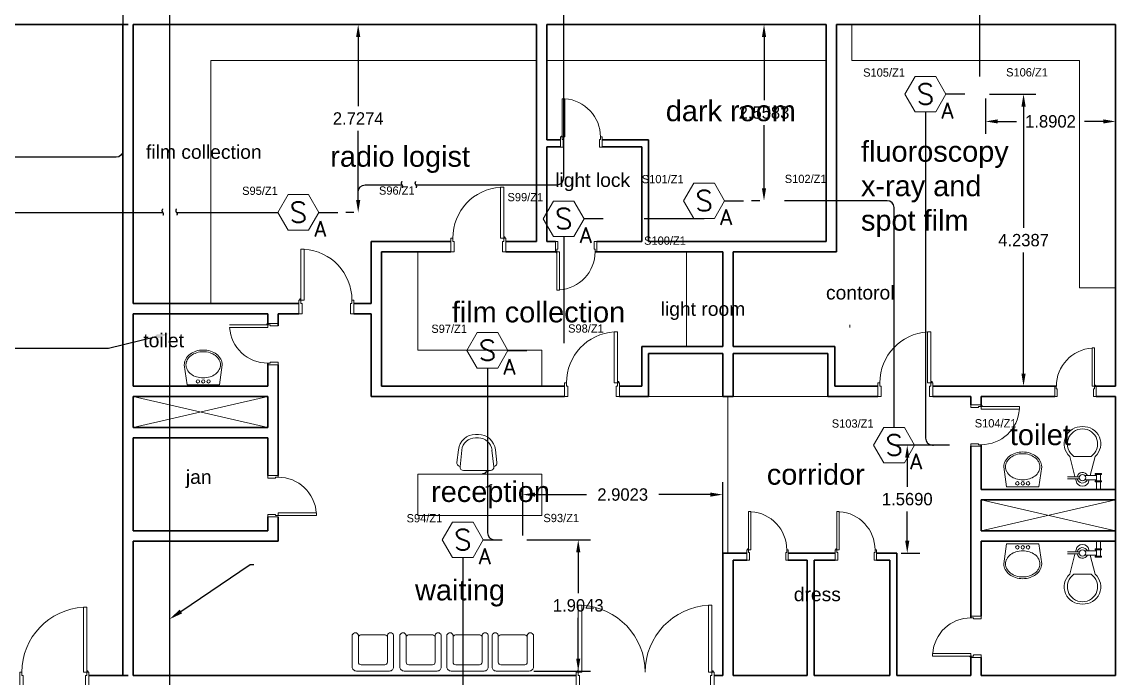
# Model space of a CAD drawing. Extents: x -3404 to 3497, y 0 to 399.
# Drawn here: x 63.86 to 79.76, y 358.24 to 367.76 of the extents above; entities that cross this region are included whole.
import ezdxf
from ezdxf import colors
from ezdxf.entities.mleader import LeaderData, LeaderLine
from ezdxf.enums import TextEntityAlignment as Align
from ezdxf.math import Vec2, Vec3

# ---------------------------------------------------------------- set-up
doc = ezdxf.new("R2010")
doc.units = 0
doc.header["$LTSCALE"] = 0.15
doc.linetypes.add('HIDDEN', pattern=[0.375, 0.25, -0.125])
doc.layers.get('0').update_dxf_attribs({"color": 252})
doc.layers.get('Defpoints').update_dxf_attribs({"color": 252})
for name, color, linetype in [('0 ARCH', 252, 'Continuous'), ('0 DD', 252, 'Continuous'), ('0 fire alarm', 252, 'Continuous'), ('0 sockets', 252, 'Continuous'), ('00-BT-FAS-TEXT', 2, 'Continuous'), ('AUTOINCR', 7, 'Continuous'), ('d1', 252, 'Continuous'), ('FIRE_LOOP', 7, 'Continuous'), ('WIRING', 4, 'Continuous')]:
    doc.layers.add(name, color=color, linetype=linetype)
for name, color, linetype, lineweight in [('anal', 252, 'Continuous', 20), ('DOOR', 252, 'Continuous', 20), ('FIXT', 252, 'Continuous', 9), ('FUR', 252, 'Continuous', 9), ('T-FIRE-B', 4, 'Continuous', 0), ('T-TEXT', 2, 'Continuous', 0), ('wall', 252, 'Continuous', 30), ('WC', 252, 'Continuous', 9)]:
    doc.layers.add(name, color=color, linetype=linetype, lineweight=lineweight)
doc.styles.add('ROMANS', font='ROMANS.shx', dxfattribs={"width": 0.8})
doc.dimstyles.get("Standard").update_dxf_attribs({"dimtxt": 0.18, "dimasz": 0.18, "dimexe": 0.18, "dimexo": 0.0625, "dimgap": 0.09, "dimtad": 0, "dimtih": 1, "dimtoh": 1, "dimdec": 4, "dimzin": 0, "dimdsep": 46, "dimtxsty": 'Standard', "dimcen": 0.09, "dimadec": 0, "dimazin": 0, "dimtfac": 1, "dimtdec": 4, "dimtofl": 0, "dimtmove": 0, "dimatfit": 3, "dimfxl": 1, "dimtolj": 1, "dimtzin": 0, "dimarcsym": 0})

# ---------------------------------------------------------------- blocks, each defined once
blk = doc.blocks.new('D100')
at = {"layer": 'DOOR'}
for points in [[(0.03, 0.2), (0.03, 1.14), (0.078, 1.14), (0.078, 0.2)], [(0.03, 0.2), (0, 0.2), (0, 0), (0.05, 0), (0.05, 0.15), (0.03, 0.15)], [(0.97, 0.2), (1, 0.2), (1, 0), (0.95, 0), (0.95, 0.15), (0.97, 0.15)]]:
    blk.add_lwpolyline(points, close=True, dxfattribs=at)
blk.add_circle((0.02, 0.21), 0.01, dxfattribs=at)
blk.add_arc((0.029, 0.2), 0.941, 0.0029, 86.9663, dxfattribs=at)
blk = doc.blocks.new('ARCH')
at = {"layer": 'anal'}
for p, q in [((75.9, 367.2), (75.9, 367.725)), ((66.6, 363.675), (66.6, 367.2)), ((66.6, 367.2), (71.325, 367.2)), ((71.475, 367.2), (75.525, 367.2)), ((75.9, 367.2), (79.2, 367.2)), ((79.2, 367.2), (79.2, 363.9)), ((73.5, 363.05), (73.5, 364.425)), ((79.2, 363.9), (79.725, 363.9)), ((65.475, 362.325), (67.425, 361.875)), ((67.425, 362.325), (65.475, 361.875)), ((74.1, 362.325), (74.1, 360.05)), ((69.6, 361.2), (71.4, 361.2)), ((69.6, 360.6), (69.6, 361.2)), ((71.4, 361.2), (71.4, 360.6)), ((77.775, 360.825), (79.725, 360.375)), ((79.725, 360.825), (77.775, 360.375)), ((71.4, 360.6), (69.6, 360.6))]:
    blk.add_line(p, q, dxfattribs=at)
at = {"layer": 'DOOR'}
for p, q in [((71.697, 366.648), (71.733, 366.648)), ((71.697, 366.093), (71.697, 366.648)), ((71.733, 366.648), (71.733, 366.093)), ((71.674, 366.093), (71.674, 365.943)), ((71.697, 366.093), (71.674, 366.093)), ((71.697, 366.056), (71.697, 366.093)), ((71.733, 366.093), (71.697, 366.093)), ((71.712, 366.056), (71.697, 366.056)), ((71.712, 365.943), (71.712, 366.056)), ((72.237, 366.056), (72.252, 366.056)), ((72.237, 365.943), (72.237, 366.056)), ((72.252, 366.056), (72.252, 366.093)), ((72.252, 366.093), (72.274, 366.093)), ((72.274, 366.093), (72.274, 365.943)), ((71.674, 365.943), (71.712, 365.943)), ((72.274, 365.943), (72.237, 365.943)), ((71.597, 364.575), (71.634, 364.575)), ((71.597, 364.425), (71.597, 364.575)), ((71.619, 364.463), (71.619, 364.425)), ((71.634, 364.463), (71.619, 364.463)), ((71.634, 364.575), (71.634, 364.463)), ((72.159, 364.575), (72.159, 364.463)), ((72.197, 364.575), (72.159, 364.575)), ((72.159, 364.463), (72.174, 364.463)), ((72.174, 364.463), (72.174, 364.425)), ((72.197, 364.425), (72.197, 364.575)), ((71.619, 364.425), (71.597, 364.425)), ((71.619, 364.425), (71.619, 363.87)), ((71.655, 364.425), (71.619, 364.425)), ((71.655, 363.87), (71.655, 364.425)), ((72.174, 364.425), (72.197, 364.425)), ((71.619, 363.87), (71.655, 363.87)), ((67.425, 363.364), (66.87, 363.364)), ((67.425, 363.364), (67.425, 363.386)), ((67.425, 363.386), (67.575, 363.386)), ((67.462, 363.364), (67.425, 363.364)), ((67.425, 363.328), (67.425, 363.364)), ((67.462, 363.349), (67.462, 363.364)), ((67.575, 363.349), (67.462, 363.349)), ((67.575, 363.386), (67.575, 363.349)), ((75.87, 363.364), (75.87, 363.328)), ((66.87, 363.328), (67.425, 363.328)), ((79.383, 363.03), (79.383, 362.475)), ((79.419, 363.03), (79.383, 363.03)), ((79.419, 362.475), (79.419, 363.03)), ((67.462, 362.809), (67.425, 362.809)), ((67.425, 362.809), (67.425, 362.786)), ((67.425, 362.786), (67.575, 362.786)), ((67.462, 362.824), (67.462, 362.809)), ((67.575, 362.824), (67.462, 362.824)), ((67.575, 362.786), (67.575, 362.824)), ((78.841, 362.475), (78.841, 362.325)), ((78.864, 362.475), (78.841, 362.475)), ((78.864, 362.437), (78.864, 362.475)), ((78.879, 362.437), (78.864, 362.437)), ((78.879, 362.325), (78.879, 362.437)), ((79.383, 362.475), (79.419, 362.475)), ((79.404, 362.437), (79.419, 362.437)), ((79.404, 362.325), (79.404, 362.437)), ((79.419, 362.437), (79.419, 362.475)), ((79.419, 362.475), (79.441, 362.475)), ((79.441, 362.475), (79.441, 362.325)), ((78.841, 362.325), (78.879, 362.325)), ((79.441, 362.325), (79.404, 362.325)), ((77.625, 362.202), (77.625, 362.165)), ((77.775, 362.202), (77.625, 362.202)), ((77.625, 362.165), (77.737, 362.165)), ((77.737, 362.18), (77.775, 362.18)), ((77.737, 362.165), (77.737, 362.18)), ((77.775, 362.18), (77.775, 362.202)), ((77.775, 362.143), (77.775, 362.18)), ((77.775, 362.18), (78.33, 362.18)), ((78.33, 362.143), (77.775, 362.143)), ((78.33, 362.18), (78.33, 362.143)), ((77.625, 361.64), (77.737, 361.64)), ((77.625, 361.602), (77.625, 361.64)), ((77.775, 361.602), (77.625, 361.602)), ((77.737, 361.64), (77.737, 361.625)), ((77.737, 361.625), (77.775, 361.625)), ((77.775, 361.625), (77.775, 361.602)), ((67.425, 361.176), (67.425, 361.139)), ((67.575, 361.176), (67.425, 361.176)), ((67.425, 361.139), (67.537, 361.139)), ((67.537, 361.154), (67.575, 361.154)), ((67.537, 361.139), (67.537, 361.154)), ((67.575, 361.154), (67.575, 361.176)), ((74.399, 360.655), (74.435, 360.655)), ((74.399, 360.1), (74.399, 360.655)), ((74.435, 360.655), (74.435, 360.1)), ((75.68, 360.655), (75.716, 360.655)), ((75.68, 360.1), (75.68, 360.655)), ((75.716, 360.655), (75.716, 360.1)), ((67.425, 360.576), (67.425, 360.614)), ((67.425, 360.614), (67.537, 360.614)), ((67.575, 360.576), (67.425, 360.576)), ((67.537, 360.614), (67.537, 360.599)), ((67.537, 360.599), (67.575, 360.599)), ((67.575, 360.635), (67.575, 360.599)), ((68.13, 360.635), (67.575, 360.635)), ((67.575, 360.599), (68.13, 360.599)), ((67.575, 360.599), (67.575, 360.591)), ((68.13, 360.599), (68.13, 360.635)), ((74.376, 360.1), (74.376, 359.95)), ((74.399, 360.1), (74.376, 360.1)), ((74.399, 360.062), (74.399, 360.1)), ((74.435, 360.1), (74.399, 360.1)), ((74.414, 360.062), (74.399, 360.062)), ((74.414, 359.95), (74.414, 360.062)), ((74.939, 360.062), (74.954, 360.062)), ((74.939, 359.95), (74.939, 360.062)), ((74.954, 360.062), (74.954, 360.1)), ((74.954, 360.1), (74.976, 360.1)), ((74.976, 360.1), (74.976, 359.95)), ((75.657, 360.1), (75.657, 359.95)), ((75.68, 360.1), (75.657, 360.1)), ((75.68, 360.062), (75.68, 360.1)), ((75.716, 360.1), (75.68, 360.1)), ((75.695, 360.062), (75.68, 360.062)), ((75.695, 359.95), (75.695, 360.062)), ((76.22, 360.062), (76.235, 360.062)), ((76.22, 359.95), (76.22, 360.062)), ((76.235, 360.062), (76.235, 360.1)), ((76.235, 360.1), (76.257, 360.1)), ((76.257, 360.1), (76.257, 359.95)), ((74.376, 359.95), (74.414, 359.95)), ((74.976, 359.95), (74.939, 359.95)), ((75.657, 359.95), (75.695, 359.95)), ((76.257, 359.95), (76.22, 359.95)), ((77.625, 359.135), (77.775, 359.135)), ((77.625, 359.113), (77.625, 359.135)), ((77.662, 359.113), (77.625, 359.113)), ((77.662, 359.098), (77.662, 359.113)), ((77.775, 359.098), (77.662, 359.098)), ((77.775, 359.135), (77.775, 359.098)), ((77.07, 358.594), (77.625, 358.594)), ((77.07, 358.558), (77.07, 358.594)), ((77.625, 358.594), (77.625, 358.558)), ((77.625, 358.558), (77.07, 358.558)), ((77.662, 358.558), (77.625, 358.558)), ((77.625, 358.558), (77.625, 358.535)), ((77.625, 358.535), (77.775, 358.535)), ((77.662, 358.573), (77.662, 358.558)), ((77.775, 358.573), (77.662, 358.573)), ((77.775, 358.535), (77.775, 358.573))]:
    blk.add_line(p, q, dxfattribs=at)
for points in [[(70.849, 364.625), (70.849, 365.365), (70.801, 365.365), (70.801, 364.625)], [(70.109, 364.625), (70.079, 364.625), (70.079, 364.425), (70.129, 364.425), (70.129, 364.575), (70.109, 364.575)], [(70.849, 364.625), (70.879, 364.625), (70.879, 364.425), (70.829, 364.425), (70.829, 364.575), (70.849, 364.575)], [(67.906, 363.725), (67.906, 364.465), (67.954, 364.465), (67.954, 363.725)], [(67.906, 363.725), (67.876, 363.725), (67.876, 363.525), (67.926, 363.525), (67.926, 363.675), (67.906, 363.675)], [(68.646, 363.725), (68.676, 363.725), (68.676, 363.525), (68.626, 363.525), (68.626, 363.675), (68.646, 363.675)], [(72.499, 362.525), (72.499, 363.265), (72.451, 363.265), (72.451, 362.525)], [(77.045, 362.525), (77.045, 363.265), (76.997, 363.265), (76.997, 362.525)], [(71.759, 362.525), (71.729, 362.525), (71.729, 362.325), (71.779, 362.325), (71.779, 362.475), (71.759, 362.475)], [(72.499, 362.525), (72.529, 362.525), (72.529, 362.325), (72.479, 362.325), (72.479, 362.475), (72.499, 362.475)], [(76.305, 362.525), (76.275, 362.525), (76.275, 362.325), (76.325, 362.325), (76.325, 362.475), (76.305, 362.475)], [(77.045, 362.525), (77.075, 362.525), (77.075, 362.325), (77.025, 362.325), (77.025, 362.475), (77.045, 362.475)], [(71.929, 358.325), (71.929, 359.295), (71.979, 359.295), (71.979, 358.325)], [(73.869, 358.325), (73.869, 359.295), (73.819, 359.295), (73.819, 358.325)], [(71.929, 358.325), (71.899, 358.325), (71.899, 358.125), (71.949, 358.125), (71.949, 358.275), (71.929, 358.275)], [(73.869, 358.325), (73.899, 358.325), (73.899, 358.125), (73.849, 358.125), (73.849, 358.275), (73.869, 358.275)]]:
    blk.add_lwpolyline(points, close=True, dxfattribs=at)
for centre in [(70.859, 364.635), (67.896, 363.735), (72.509, 362.535), (77.055, 362.535), (71.919, 358.335), (73.879, 358.335)]:
    blk.add_circle(centre, 0.01, dxfattribs=at)
for centre, radius, start, end in [((70.849, 364.625), 0.74, 93.7231, 180), ((67.906, 363.725), 0.74, 0, 86.2769), ((72.499, 362.525), 0.74, 93.7231, 180), ((77.045, 362.525), 0.74, 93.7231, 180), ((71.929, 358.325), 0.971, 0, 87.0492), ((73.871, 358.325), 0.971, 92.9508, 180)]:
    blk.add_arc(centre, radius, start, end, dxfattribs=at)
for centre, major_axis, start_param, end_param in [((71.697, 366.093), (0.392, 0.392), 5.497787, 7.003603), ((71.689, 366.101), (0.0053, 0.0053), 5.497787, 11.780972), ((77.782, 362.187), (0.0053, 0.0053), 3.926991, 10.210176), ((77.775, 362.18), (-0.392, 0.392), 2.356194, 3.86201), ((74.399, 360.1), (-0.392, 0.392), 3.926991, 5.432806), ((75.68, 360.1), (-0.392, 0.392), 3.926991, 5.432806), ((74.391, 360.107), (0.0053, 0.0053), 5.497787, 11.780972), ((75.672, 360.107), (0.0053, 0.0053), 5.497787, 11.780972), ((77.625, 358.558), (-0.392, 0.392), -0.785398, 0.720417), ((77.617, 358.55), (0.0053, 0.0053), 0.785398, 7.068583)]:
    blk.add_ellipse(centre, major_axis=major_axis, ratio=1, start_param=start_param, end_param=end_param, dxfattribs=at)
at = {"layer": 'DOOR', "extrusion": (0, 0, -1)}
for centre, major_axis, start_param, end_param in [((71.612, 364.418), (-0.0053, 0.0053), 2.356194490190417, 8.639379797370003), ((71.619, 364.425), (-0.392, 0.392), 2.356194, 3.86201), ((67.417, 363.371), (-0.0053, 0.0053), 3.926991, 10.210176), ((67.425, 363.364), (0.392, 0.392), 2.356194, 3.86201), ((79.419, 362.475), (-0.392, 0.392), 5.497787, 7.003603), ((79.426, 362.482), (-0.0053, 0.0053), 5.497787, 11.780972), ((67.575, 360.599), (0.392, 0.392), -0.785398, 0.720417), ((67.582, 360.591), (-0.0053, 0.0053), 5.497787, 7.068583)]:
    blk.add_ellipse(centre, major_axis=major_axis, ratio=1, start_param=start_param, end_param=end_param, dxfattribs=at)
at = {"layer": 'FIXT'}
for p, q in [((69.6, 363), (69.6, 364.425)), ((71.4, 363), (69.6, 363)), ((71.4, 362.475), (71.4, 363)), ((66.214, 362.785), (66.255, 362.494)), ((66.764, 362.785), (66.723, 362.494)), ((66.255, 362.494), (66.723, 362.494)), ((75.55, 362.325), (72.95, 362.325)), ((78.102, 361.305), (78.143, 361.014)), ((78.652, 361.305), (78.611, 361.014)), ((78.143, 361.014), (78.611, 361.014)), ((78.102, 359.895), (78.143, 360.186)), ((78.143, 360.186), (78.611, 360.186)), ((78.652, 359.895), (78.611, 360.186))]:
    blk.add_line(p, q, dxfattribs=at)
for centre in [(66.412, 362.544), (66.489, 362.544), (66.567, 362.544), (78.299, 361.064), (78.377, 361.064), (78.454, 361.064), (78.299, 360.136), (78.377, 360.136), (78.454, 360.136)]:
    blk.add_circle(centre, 0.025, dxfattribs=at)
for centre, radius, start, end in [((66.435, 362.758), 0.228, 127.2098, 151.387), ((66.435, 362.758), 0.203, 127.2098, 151.387), ((66.468, 362.714), 0.282, 107.4592, 127.2098), ((66.468, 362.714), 0.257, 107.4592, 127.2098), ((66.489, 362.647), 0.353, 90, 107.4592), ((66.489, 362.647), 0.328, 90, 107.4592), ((66.489, 362.647), 0.353, 72.5408, 90), ((66.489, 362.647), 0.328, 72.5408, 90), ((66.511, 362.714), 0.257, 52.7902, 72.5408), ((66.511, 362.714), 0.282, 52.7902, 72.5408), ((66.543, 362.758), 0.203, 28.613, 52.7902), ((66.543, 362.758), 0.228, 28.613, 52.7902), ((66.385, 362.785), 0.171, 151.387, 180), ((66.385, 362.785), 0.146, 151.387, 180), ((66.385, 362.785), 0.146, 180, 208.613), ((66.435, 362.812), 0.203, 208.613, 232.7902), ((66.543, 362.812), 0.203, 307.2098, 331.387), ((66.594, 362.785), 0.146, 0, 28.613), ((66.594, 362.785), 0.146, 331.387, 360), ((66.594, 362.785), 0.171, 0, 28.613), ((66.468, 362.855), 0.257, 232.7902, 252.5408), ((66.489, 362.923), 0.328, 252.5408, 270), ((66.489, 362.923), 0.328, 270, 287.4592), ((66.511, 362.855), 0.257, 287.4592, 307.2098), ((78.323, 361.278), 0.228, 127.2098, 151.387), ((78.323, 361.278), 0.203, 127.2098, 151.387), ((78.355, 361.234), 0.282, 107.4592, 127.2098), ((78.355, 361.234), 0.257, 107.4592, 127.2098), ((78.377, 361.167), 0.353, 90, 107.4592), ((78.377, 361.167), 0.328, 90, 107.4592), ((78.377, 361.167), 0.353, 72.5408, 90), ((78.377, 361.167), 0.328, 72.5408, 90), ((78.398, 361.234), 0.257, 52.7902, 72.5408), ((78.398, 361.234), 0.282, 52.7902, 72.5408), ((78.431, 361.278), 0.203, 28.613, 52.7902), ((78.431, 361.278), 0.228, 28.613, 52.7902), ((78.272, 361.305), 0.171, 151.387, 180), ((78.272, 361.305), 0.146, 151.387, 180), ((78.272, 361.305), 0.146, 180, 208.613), ((78.481, 361.305), 0.146, 0, 28.613), ((78.481, 361.305), 0.146, 331.387, 360), ((78.481, 361.305), 0.171, 0, 28.613), ((78.323, 361.332), 0.203, 208.613, 232.7902), ((78.355, 361.375), 0.257, 232.7902, 252.5408), ((78.377, 361.443), 0.328, 252.5408, 270), ((78.377, 361.443), 0.328, 270, 287.4592), ((78.398, 361.375), 0.257, 287.4592, 307.2098), ((78.431, 361.332), 0.203, 307.2098, 331.387), ((78.323, 359.868), 0.203, 127.2098, 151.387), ((78.355, 359.825), 0.257, 107.4592, 127.2098), ((78.377, 359.757), 0.328, 90, 107.4592), ((78.377, 359.757), 0.328, 72.5408, 90), ((78.398, 359.825), 0.257, 52.7902, 72.5408), ((78.431, 359.868), 0.203, 28.613, 52.7902), ((78.272, 359.895), 0.171, 180, 208.613), ((78.272, 359.895), 0.146, 151.387, 180), ((78.272, 359.895), 0.146, 180, 208.613), ((78.481, 359.895), 0.146, 0, 28.613), ((78.481, 359.895), 0.146, 331.387, 360), ((78.481, 359.895), 0.171, 331.387, 360), ((78.323, 359.922), 0.228, 208.613, 232.7902), ((78.323, 359.922), 0.203, 208.613, 232.7902), ((78.355, 359.966), 0.282, 232.7902, 252.5408), ((78.355, 359.966), 0.257, 232.7902, 252.5408), ((78.377, 360.033), 0.353, 252.5408, 270), ((78.377, 360.033), 0.328, 252.5408, 270), ((78.377, 360.033), 0.328, 270, 287.4592), ((78.377, 360.033), 0.353, 270, 287.4592), ((78.398, 359.966), 0.257, 287.4592, 307.2098), ((78.398, 359.966), 0.282, 287.4592, 307.2098), ((78.431, 359.922), 0.203, 307.2098, 331.387), ((78.431, 359.922), 0.228, 307.2098, 331.387)]:
    blk.add_arc(centre, radius, start, end, dxfattribs=at)
at = {"layer": 'FUR'}
for p, q in [((70.439, 361.775), (70.48, 361.775)), ((70.439, 361.725), (70.48, 361.725)), ((70.17, 361.365), (70.19, 361.552)), ((70.214, 361.304), (70.24, 361.546)), ((70.705, 361.304), (70.678, 361.546)), ((70.748, 361.365), (70.728, 361.552)), ((70.655, 361.25), (70.264, 361.25)), ((68.65, 358.865), (68.65, 358.4)), ((68.74, 358.863), (68.74, 358.467)), ((69.115, 358.865), (68.785, 358.865)), ((69.16, 358.467), (69.16, 358.863)), ((69.25, 358.4), (69.25, 358.865)), ((69.342, 358.865), (69.342, 358.4)), ((69.432, 358.863), (69.432, 358.467)), ((69.807, 358.865), (69.477, 358.865)), ((69.852, 358.467), (69.852, 358.863)), ((69.942, 358.4), (69.942, 358.865)), ((70.024, 358.865), (70.024, 358.4)), ((70.114, 358.863), (70.114, 358.467)), ((70.489, 358.865), (70.159, 358.865)), ((70.534, 358.467), (70.534, 358.863)), ((70.624, 358.4), (70.624, 358.865)), ((70.679, 358.865), (70.679, 358.4)), ((70.769, 358.863), (70.769, 358.467)), ((71.144, 358.865), (70.814, 358.865)), ((71.189, 358.467), (71.189, 358.863)), ((71.279, 358.4), (71.279, 358.865)), ((68.778, 358.43), (69.123, 358.43)), ((69.47, 358.43), (69.815, 358.43)), ((70.151, 358.43), (70.496, 358.43)), ((70.807, 358.43), (71.152, 358.43)), ((68.71, 358.34), (69.19, 358.34)), ((69.402, 358.34), (69.882, 358.34)), ((70.084, 358.34), (70.564, 358.34)), ((70.739, 358.34), (71.219, 358.34))]:
    blk.add_line(p, q, dxfattribs=at)
for centre, radius, start, end in [((70.439, 361.525), 0.25, 90, 173.857), ((70.48, 361.525), 0.25, 6.143, 90), ((70.439, 361.525), 0.2, 90, 173.857), ((70.48, 361.525), 0.2, 6.143, 90), ((70.22, 361.36), 0.05, 173.857, 270), ((70.264, 361.3), 0.05, 175.0303, 270), ((70.655, 361.3), 0.05, 270, 4.9697), ((70.699, 361.36), 0.05, 270, 6.143)]:
    blk.add_arc(centre, radius, start, end, dxfattribs=at)
for centre, major_axis, start_param, end_param in [((68.695, 358.847), (-0.0339, 0.0339), 4.256093, 6.69338), ((69.206, 358.847), (0.0339, 0.0339), 5.87299, 8.310278), ((69.387, 358.847), (-0.0339, 0.0339), 4.256093, 6.69338), ((69.897, 358.847), (0.0339, 0.0339), 5.87299, 8.310278), ((70.068, 358.847), (-0.0339, 0.0339), 4.256093, 6.69338), ((70.579, 358.847), (0.0339, 0.0339), 5.87299, 8.310278), ((70.724, 358.847), (-0.0339, 0.0339), 4.256093, 6.69338), ((71.235, 358.847), (0.0339, 0.0339), 5.87299, 8.310278), ((68.785, 358.805), (-0.0424, 0.0424), -0.785398, 0.062664), ((69.115, 358.805), (0.0424, 0.0424), 6.220521, 7.068583), ((69.477, 358.805), (-0.0424, 0.0424), -0.785398, 0.062664), ((69.807, 358.805), (0.0424, 0.0424), 6.220521, 7.068583), ((70.159, 358.805), (-0.0424, 0.0424), -0.785398, 0.062664), ((70.489, 358.805), (0.0424, 0.0424), 6.220521, 7.068583), ((70.814, 358.805), (-0.0424, 0.0424), -0.785398, 0.062664), ((71.144, 358.805), (0.0424, 0.0424), 6.220521, 7.068583), ((68.778, 358.467), (0.0265, 0.0265), 2.356194, 3.926991), ((69.123, 358.467), (-0.0265, 0.0265), 2.356194, 3.926991), ((69.47, 358.467), (0.0265, 0.0265), 2.356194, 3.926991), ((69.815, 358.467), (-0.0265, 0.0265), 2.356194, 3.926991), ((70.151, 358.467), (0.0265, 0.0265), 2.356194, 3.926991), ((70.496, 358.467), (-0.0265, 0.0265), 2.356194, 3.926991), ((70.807, 358.467), (0.0265, 0.0265), 2.356194, 3.926991), ((71.152, 358.467), (-0.0265, 0.0265), 2.356194, 3.926991), ((68.71, 358.4), (0.0424, 0.0424), 2.356194, 3.926991), ((69.19, 358.4), (-0.0424, 0.0424), 2.356194, 3.926991), ((69.402, 358.4), (0.0424, 0.0424), 2.356194, 3.926991), ((69.882, 358.4), (-0.0424, 0.0424), 2.356194, 3.926991), ((70.084, 358.4), (0.0424, 0.0424), 2.356194, 3.926991), ((70.564, 358.4), (-0.0424, 0.0424), 2.356194, 3.926991), ((70.739, 358.4), (0.0424, 0.0424), 2.356194, 3.926991), ((71.219, 358.4), (-0.0424, 0.0424), 2.356194, 3.926991)]:
    blk.add_ellipse(centre, major_axis=major_axis, ratio=1, start_param=start_param, end_param=end_param, dxfattribs=at)
at = {"layer": 'wall'}
for p, q in [((55.875, 367.725), (65.4, 367.725)), ((65.325, 367.725), (65.325, 358.275)), ((65.475, 367.725), (71.325, 367.725)), ((65.475, 367.725), (65.475, 363.675)), ((71.325, 367.725), (71.325, 364.575)), ((71.475, 367.725), (75.525, 367.725)), ((71.475, 367.725), (71.475, 366.05)), ((75.525, 367.725), (75.525, 364.575)), ((77.925, 367.725), (75.675, 367.725)), ((75.675, 367.725), (79.725, 367.725)), ((75.675, 367.725), (75.675, 364.425)), ((79.725, 367.725), (77.925, 367.725)), ((79.725, 367.725), (79.725, 362.475)), ((71.674, 366.05), (71.475, 366.05)), ((72.95, 366.05), (72.274, 366.05)), ((72.95, 364.575), (72.95, 366.05)), ((71.475, 365.95), (71.475, 364.575)), ((71.674, 365.95), (71.475, 365.95)), ((72.85, 365.95), (72.274, 365.95)), ((72.85, 364.575), (72.85, 365.95)), ((68.925, 364.575), (68.925, 363.675)), ((70.079, 364.575), (68.925, 364.575)), ((71.325, 364.575), (70.879, 364.575)), ((71.597, 364.575), (71.475, 364.575)), ((72.85, 364.575), (72.197, 364.575)), ((75.525, 364.575), (72.95, 364.575)), ((69.075, 364.425), (69.075, 362.475)), ((70.079, 364.425), (69.075, 364.425)), ((71.4, 364.425), (70.879, 364.425)), ((71.61, 364.425), (71.4, 364.425)), ((74.025, 364.425), (72.174, 364.425)), ((74.025, 364.425), (74.025, 363.05)), ((75.675, 364.425), (74.175, 364.425)), ((74.175, 364.425), (74.175, 363.05)), ((67.876, 363.675), (65.475, 363.675)), ((68.925, 363.675), (68.676, 363.675)), ((67.425, 363.525), (65.475, 363.525)), ((65.475, 363.525), (65.475, 362.475)), ((67.425, 363.525), (67.425, 363.371)), ((67.876, 363.525), (67.575, 363.525)), ((67.575, 363.525), (67.575, 363.349)), ((68.925, 363.525), (68.676, 363.525)), ((68.925, 363.525), (68.925, 362.325)), ((72.85, 363.05), (72.85, 362.475)), ((74.025, 363.05), (72.85, 363.05)), ((74.175, 363.05), (75.65, 363.05)), ((75.65, 363.05), (75.65, 362.475)), ((72.95, 362.95), (72.95, 362.325)), ((74.025, 362.95), (72.95, 362.95)), ((74.025, 362.95), (74.025, 362.325)), ((74.175, 362.95), (75.55, 362.95)), ((74.175, 362.95), (74.175, 362.325)), ((75.55, 362.95), (75.55, 362.325)), ((67.425, 362.809), (67.425, 362.475)), ((67.575, 362.786), (67.575, 361.176)), ((65.475, 362.475), (67.425, 362.475)), ((69.075, 362.475), (71.729, 362.475)), ((72.529, 362.475), (72.85, 362.475)), ((76.275, 362.475), (75.65, 362.475)), ((78.863, 362.475), (77.075, 362.475)), ((79.725, 362.475), (79.425, 362.475)), ((65.475, 362.325), (67.425, 362.325)), ((65.475, 362.325), (65.475, 361.875)), ((67.425, 362.325), (67.425, 361.875)), ((68.925, 362.325), (71.729, 362.325)), ((72.529, 362.325), (72.95, 362.325)), ((74.175, 362.325), (74.025, 362.325)), ((76.275, 362.325), (75.55, 362.325)), ((77.625, 362.325), (77.075, 362.325)), ((77.625, 362.325), (77.625, 362.202)), ((78.841, 362.325), (77.775, 362.325)), ((77.775, 362.325), (77.775, 362.187)), ((79.725, 362.325), (79.441, 362.325)), ((79.725, 362.325), (79.725, 358.275)), ((65.475, 361.875), (67.425, 361.875)), ((79.725, 360.3), (79.725, 361.875)), ((65.475, 361.725), (67.425, 361.725)), ((65.475, 361.725), (65.475, 360.375)), ((67.425, 361.725), (67.425, 361.176)), ((77.625, 361.602), (77.625, 359.113)), ((77.775, 361.625), (77.775, 360.975)), ((79.725, 360.975), (77.775, 360.975)), ((79.725, 360.825), (77.775, 360.825)), ((77.775, 360.825), (77.775, 360.375)), ((67.425, 360.576), (67.425, 360.375)), ((67.575, 360.576), (67.575, 360.225)), ((67.425, 360.375), (65.475, 360.375)), ((79.725, 360.375), (77.775, 360.375)), ((67.575, 360.225), (65.475, 360.225)), ((65.475, 360.225), (65.475, 358.275)), ((79.725, 360.225), (77.775, 360.225)), ((77.775, 360.225), (77.775, 359.135)), ((74.377, 360.05), (74.025, 360.05)), ((74.025, 360.05), (74.025, 358.275)), ((75.657, 360.05), (74.976, 360.05)), ((76.55, 360.05), (76.257, 360.05)), ((76.55, 358.275), (76.55, 360.05)), ((74.175, 359.95), (74.376, 359.95)), ((74.175, 359.95), (74.175, 358.275)), ((75.25, 359.95), (74.976, 359.95)), ((75.25, 358.275), (75.25, 359.95)), ((75.35, 359.95), (75.657, 359.95)), ((75.35, 358.275), (75.35, 359.95)), ((76.45, 359.95), (76.257, 359.95)), ((76.45, 358.275), (76.45, 359.95)), ((77.625, 358.55), (77.625, 358.275)), ((77.775, 358.275), (77.775, 358.535)), ((65.4, 358.275), (64.829, 358.275)), ((71.899, 358.275), (65.475, 358.275)), ((74.025, 358.275), (73.899, 358.275)), ((75.25, 358.275), (74.175, 358.275)), ((76.45, 358.275), (75.35, 358.275)), ((77.625, 358.275), (76.55, 358.275)), ((79.725, 358.275), (77.775, 358.275))]:
    blk.add_line(p, q, dxfattribs=at)
at = {"layer": 'WC'}
for p, q in [((79.135, 361.162), (79.059, 361.455)), ((79.12, 361.455), (79.368, 361.455)), ((79.357, 361.177), (79.429, 361.455)), ((79.028, 361.161), (79.201, 361.161)), ((79.201, 361.13), (79.028, 361.13)), ((79.151, 361.099), (79.143, 361.131)), ((79.445, 361.177), (79.279, 361.177)), ((79.429, 361.208), (79.522, 361.208)), ((79.429, 361.192), (79.429, 361.208)), ((79.522, 361.192), (79.429, 361.192)), ((79.445, 361.099), (79.445, 361.192)), ((79.507, 361.192), (79.507, 361.099)), ((79.522, 361.208), (79.522, 361.192)), ((79.278, 361.115), (79.445, 361.115)), ((79.337, 361.099), (79.341, 361.115)), ((79.429, 361.084), (79.429, 361.099)), ((79.429, 361.099), (79.522, 361.099)), ((79.522, 361.084), (79.429, 361.084)), ((79.445, 360.976), (79.445, 361.084)), ((79.507, 361.084), (79.507, 360.976)), ((79.522, 361.099), (79.522, 361.084)), ((79.445, 360.224), (79.445, 360.116)), ((79.507, 360.116), (79.507, 360.224)), ((79.201, 360.07), (79.028, 360.07)), ((79.028, 360.039), (79.201, 360.039)), ((79.135, 360.038), (79.059, 359.745)), ((79.151, 360.101), (79.143, 360.069)), ((79.278, 360.085), (79.445, 360.085)), ((79.445, 360.023), (79.279, 360.023)), ((79.337, 360.101), (79.341, 360.085)), ((79.357, 360.023), (79.429, 359.745)), ((79.522, 360.116), (79.429, 360.116)), ((79.429, 360.116), (79.429, 360.101)), ((79.429, 360.101), (79.522, 360.101)), ((79.429, 360.008), (79.429, 359.992)), ((79.522, 360.008), (79.429, 360.008)), ((79.445, 360.101), (79.445, 360.008)), ((79.507, 360.008), (79.507, 360.101)), ((79.522, 360.101), (79.522, 360.116)), ((79.522, 359.992), (79.522, 360.008)), ((79.429, 359.992), (79.522, 359.992)), ((79.12, 359.745), (79.368, 359.745))]:
    blk.add_line(p, q, dxfattribs=at)
for centre in [(79.244, 361.146), (79.244, 360.054)]:
    blk.add_circle(centre, 0.0463, dxfattribs=at)
for centre, radius, start, end in [((79.229, 361.638), 0.25, 86.62, 226.9828), ((79.245, 361.636), 0.22, 90.3, 235.4946), ((79.259, 361.638), 0.25, 313.0172, 93.38), ((79.243, 361.636), 0.22, 304.5054, 89.7), ((79.244, 361.146), 0.0772, 23.4137, 168.1237), ((79.244, 361.146), 0.0772, 191.423, 337.1495), ((79.244, 361.116), 0.0942, 190.3889, 349.6111), ((79.244, 360.084), 0.0942, 10.3889, 169.6111), ((79.244, 360.054), 0.0772, 22.8505, 168.577), ((79.244, 360.054), 0.0772, 191.8763, 336.5863), ((79.229, 359.562), 0.25, 133.0172, 273.38), ((79.245, 359.564), 0.22, 124.5054, 269.7), ((79.259, 359.562), 0.25, 266.62, 46.9828), ((79.243, 359.564), 0.22, 270.3, 55.4946)]:
    blk.add_arc(centre, radius, start, end, dxfattribs=at)
at = {"layer": 'DOOR', "xscale": -1}
blk.add_blockref('D100', (64.829, 358.125), dxfattribs=at)
at = {"layer": 'd1', "width": 2.4256, "attachment_point": 1}
for s, insert, char_height in [('{\\fArial|b0|i0|c0|p34;dark room}', (73.199, 366.621), 0.3), ('{\\fArial|b0|i0|c0|p34;film collection}', (65.659, 365.975), 0.2), ('{\\fArial|b0|i0|c0|p34;radio logist}', (68.332, 365.96), 0.3), ('{\\fArial|b0|i0|c0|p34;fluoroscopy x-ray and spot film}', (76.031, 366.033), 0.3), ('{\\fArial|b0|i0|c0|p34;light lock}', (71.595, 365.567), 0.2), ('{\\fArial|b0|i0|c0|p34;contorol}', (75.523, 363.933), 0.2), ('{\\fArial|b0|i0|c0|p34;film collection}', (70.095, 363.701), 0.3), ('{\\fArial|b0|i0|c0|p34;light room}', (73.125, 363.696), 0.2), ('{\\fArial|b0|i0|c0|p34;toilet}', (65.62, 363.24), 0.2), ('{\\fArial|b0|i0|c0|p34;toilet}', (78.19, 361.919), 0.3), ('{\\fArial|b0|i0|c0|p34;corridor}', (74.665, 361.345), 0.3), ('{\\fArial|b0|i0|c0|p34;jan}', (66.237, 361.257), 0.2), ('{\\fArial|b0|i0|c0|p34;reception}', (69.795, 361.094), 0.3), ('{\\fArial|b0|i0|c0|p34;waiting}', (69.562, 359.666), 0.3), ('{\\fArial|b0|i0|c0|p34;dress}', (75.056, 359.554), 0.2)]:
    blk.add_mtext(s, dxfattribs=dict(at, insert=insert, char_height=char_height))
blk = doc.blocks.new('dressable smoke detectore above false ceiling')
blk.add_lwpolyline([(200, 0), (100, 173), (-100, 173), (-200, 0), (-100, -173), (100, -173)], close=True)
at = {"layer": 'T-TEXT', "style": 'ROMANS'}
blk.add_attdef('S', text='', height=200, dxfattribs=at).set_placement((0, 0, 0), align=Align.MIDDLE)
blk.add_attdef('A', text='', height=150, dxfattribs=at).set_placement((215, -161), align=Align.MIDDLE_CENTER)
blk = doc.blocks.new('endtick', base_point=(-3267.27, -69559.4))
at = {"layer": 'WIRING', "color": 2, "linetype": 'HIDDEN'}
blk.add_spline([(-3267.27, -69509.4), (-3276.985, -69534.4), (-3267.27, -69559.4), (-3256.425, -69584.4), (-3267.27, -69609.4)], degree=3, dxfattribs=at)
blk = doc.blocks.new('*D306')
at = {"layer": '0 DD', "color": 0, "lineweight": -2, "transparency": 16777216}
for p, q in [((71.185, 360.244), (72.109, 360.244)), ((71.929, 360.064), (71.929, 359.472)), ((71.929, 358.52), (71.929, 359.112)), ((71.285, 358.34), (72.109, 358.34))]:
    blk.add_line(p, q, dxfattribs=at)
at = {"layer": '0 DD', "color": 0, "transparency": 16777216}
for points in [[(71.899, 360.064), (71.959, 360.064), (71.929, 360.244)], [(71.899, 358.52), (71.959, 358.52), (71.929, 358.34)]]:
    blk.add_solid(points, dxfattribs=at)
at = {"layer": 'Defpoints', "color": 0, "transparency": 16777216}
for p in [(71.123, 360.244), (71.223, 358.34), (71.929, 358.34)]:
    blk.add_point(p, dxfattribs=at)
at = {"layer": '0 DD', "color": 0, "transparency": 16777216, "insert": (71.929, 359.292), "char_height": 0.18, "attachment_point": 5}
blk.add_mtext('\\A1;1.9043', dxfattribs=at)
blk = doc.blocks.new('*D307')
at = {"layer": '0 DD', "color": 0, "lineweight": -2, "transparency": 16777216}
for p, q in [((71.123, 360.307), (71.123, 361.081)), ((74.025, 359.705), (74.025, 361.081)), ((71.303, 360.901), (72.049, 360.901)), ((73.845, 360.901), (73.099, 360.901))]:
    blk.add_line(p, q, dxfattribs=at)
at = {"layer": '0 DD', "color": 0, "transparency": 16777216}
for points in [[(71.303, 360.931), (71.303, 360.871), (71.123, 360.901)], [(73.845, 360.931), (73.845, 360.871), (74.025, 360.901)]]:
    blk.add_solid(points, dxfattribs=at)
at = {"layer": 'Defpoints', "color": 0, "transparency": 16777216}
for p in [(74.025, 360.901), (71.123, 360.244), (74.025, 359.642)]:
    blk.add_point(p, dxfattribs=at)
at = {"layer": '0 DD', "color": 0, "transparency": 16777216, "insert": (72.574, 360.901), "char_height": 0.18, "attachment_point": 5}
blk.add_mtext('\\A1;2.9023', dxfattribs=at)
blk = doc.blocks.new('*D308')
at = {"layer": '0 DD', "color": 0, "lineweight": -2, "transparency": 16777216}
for p, q in [((68.675, 367.725), (68.557, 367.725)), ((68.737, 367.545), (68.737, 366.541)), ((68.737, 365.178), (68.737, 366.181)), ((68.675, 364.998), (68.557, 364.998))]:
    blk.add_line(p, q, dxfattribs=at)
at = {"layer": '0 DD', "color": 0, "transparency": 16777216}
for points in [[(68.707, 367.545), (68.767, 367.545), (68.737, 367.725)], [(68.707, 365.178), (68.767, 365.178), (68.737, 364.998)]]:
    blk.add_solid(points, dxfattribs=at)
at = {"layer": 'Defpoints', "color": 0, "transparency": 16777216}
for p in [(68.737, 367.725), (68.737, 367.725), (68.737, 364.998)]:
    blk.add_point(p, dxfattribs=at)
at = {"layer": '0 DD', "color": 0, "transparency": 16777216, "insert": (68.737, 366.361), "char_height": 0.18, "attachment_point": 5}
blk.add_mtext('\\A1;2.7274', dxfattribs=at)
blk = doc.blocks.new('*D309')
at = {"layer": '0 DD', "color": 0, "lineweight": -2, "transparency": 16777216}
for p, q in [((77.317, 361.619), (76.522, 361.619)), ((76.702, 361.439), (76.702, 361.014)), ((76.702, 360.23), (76.702, 360.654)), ((76.612, 360.05), (76.882, 360.05))]:
    blk.add_line(p, q, dxfattribs=at)
at = {"layer": '0 DD', "color": 0, "transparency": 16777216}
for points in [[(76.672, 361.439), (76.732, 361.439), (76.702, 361.619)], [(76.672, 360.23), (76.732, 360.23), (76.702, 360.05)]]:
    blk.add_solid(points, dxfattribs=at)
at = {"layer": 'Defpoints', "color": 0, "transparency": 16777216}
for p in [(77.38, 361.619), (76.55, 360.05), (76.702, 360.05)]:
    blk.add_point(p, dxfattribs=at)
at = {"layer": '0 DD', "color": 0, "transparency": 16777216, "insert": (76.702, 360.834), "char_height": 0.18, "attachment_point": 5}
blk.add_mtext('\\A1;1.5690', dxfattribs=at)
blk = doc.blocks.new('*D310')
at = {"layer": '0 DD', "color": 0, "lineweight": -2, "transparency": 16777216}
for p, q in [((77.835, 366.651), (77.835, 366.138)), ((79.725, 366.651), (79.725, 366.138)), ((78.015, 366.318), (78.285, 366.318)), ((79.545, 366.318), (79.275, 366.318))]:
    blk.add_line(p, q, dxfattribs=at)
at = {"layer": '0 DD', "color": 0, "transparency": 16777216}
for points in [[(78.015, 366.348), (78.015, 366.288), (77.835, 366.318)], [(79.545, 366.348), (79.545, 366.288), (79.725, 366.318)]]:
    blk.add_solid(points, dxfattribs=at)
at = {"layer": 'Defpoints', "color": 0, "transparency": 16777216}
for p in [(77.835, 366.714), (79.725, 366.714), (79.725, 366.318)]:
    blk.add_point(p, dxfattribs=at)
at = {"layer": '0 DD', "color": 0, "transparency": 16777216, "insert": (78.78, 366.318), "char_height": 0.18, "attachment_point": 5}
blk.add_mtext('\\A1;1.8902', dxfattribs=at)
blk = doc.blocks.new('*D311')
at = {"layer": '0 DD', "color": 0, "lineweight": -2, "transparency": 16777216}
for p, q in [((77.897, 366.714), (78.569, 366.714)), ((78.389, 366.534), (78.389, 364.774)), ((78.389, 362.655), (78.389, 364.414)), ((77.897, 362.475), (78.569, 362.475))]:
    blk.add_line(p, q, dxfattribs=at)
at = {"layer": '0 DD', "color": 0, "transparency": 16777216}
for points in [[(78.359, 366.534), (78.419, 366.534), (78.389, 366.714)], [(78.359, 362.655), (78.419, 362.655), (78.389, 362.475)]]:
    blk.add_solid(points, dxfattribs=at)
at = {"layer": 'Defpoints', "color": 0, "transparency": 16777216}
for p in [(77.835, 366.714), (77.835, 362.475), (78.389, 362.475)]:
    blk.add_point(p, dxfattribs=at)
at = {"layer": '0 DD', "color": 0, "transparency": 16777216, "insert": (78.389, 364.594), "char_height": 0.18, "attachment_point": 5}
blk.add_mtext('\\A1;4.2387', dxfattribs=at)
blk = doc.blocks.new('*D312')
at = {"layer": '0 DD', "color": 0, "lineweight": -2, "transparency": 16777216}
for p, q in [((74.561, 367.725), (74.444, 367.725)), ((74.624, 367.545), (74.624, 366.626)), ((74.624, 365.347), (74.624, 366.266)), ((74.561, 365.167), (74.444, 365.167))]:
    blk.add_line(p, q, dxfattribs=at)
at = {"layer": '0 DD', "color": 0, "transparency": 16777216}
for points in [[(74.594, 367.545), (74.654, 367.545), (74.624, 367.725)], [(74.594, 365.347), (74.654, 365.347), (74.624, 365.167)]]:
    blk.add_solid(points, dxfattribs=at)
at = {"layer": 'Defpoints', "color": 0, "transparency": 16777216}
for p in [(74.624, 367.725), (74.624, 367.725), (74.624, 365.167)]:
    blk.add_point(p, dxfattribs=at)
at = {"layer": '0 DD', "color": 0, "transparency": 16777216, "insert": (74.624, 366.446), "char_height": 0.18, "attachment_point": 5}
blk.add_mtext('\\A1;2.5583', dxfattribs=at)

msp = doc.modelspace()

# ---------------------------------------------------------------- linework, layer by layer
at = {"layer": '0 sockets', "color": 2}
msp.add_lwpolyline([(65.99942, 373.34888), (65.99942, 357.65, 0.41421356), (66.09942, 357.55), (70.15404, 357.55)], format="xyb", dxfattribs=at)
at = {"layer": '0 sockets', "color": 3}
msp.add_lwpolyline([(65.325, 371.475), (65.325, 365.89796, -0.41421356), (65.225, 365.79796), (57.0034, 365.79796)], format="xyb", dxfattribs=at)
at = {"layer": 'FIRE_LOOP', "color": 3}
for points in [[(77.75036, 370.71089), (77.75036, 366.97135)], [(77.53731, 366.71373), (77.26361, 366.71373)], [(74.05261, 365.16669), (74.32631, 365.16669)], [(66.09942, 364.99758), (67.57103, 364.99758)], [(68.16599, 364.99758), (68.43968, 364.99758)], [(72.28902, 364.90535), (72.01533, 364.90535)], [(73.75513, 364.90907), (73.75513, 364.90535), (72.88398, 364.90535)], [(71.71785, 364.64773), (71.71785, 363.10005)], [(70.91, 362.99473), (71.1837, 362.99473)], [(77.08205, 361.61899), (76.80835, 361.61899)], [(70.55151, 360.24423), (70.82521, 360.24423)], [(70.25404, 359.98661), (70.25404, 356.76698)]]:
    msp.add_lwpolyline(points, dxfattribs=at)
for points in [[(69.57046, 365.39758), (71.61903, 365.39758, 0.41421356), (71.71903, 365.49758), (71.71903, 369.93884)], [(76.96614, 366.45611), (76.96614, 361.71899, 0.41421356), (77.06614, 361.61899), (77.08205, 361.61899)], [(68.73716, 365.25521), (68.73716, 365.29758, -0.41421356), (68.83716, 365.39758), (69.37046, 365.39758)], [(76.51087, 361.87661), (76.51087, 365.06669, 0.41421356), (76.41087, 365.16669), (74.92126, 365.16669)], [(60.89616, 362.46105), (60.89616, 364.89758, -0.41421356), (60.99616, 364.99758), (65.89942, 364.99758)], [(70.61253, 362.73711), (70.61253, 360.34423, 0.41421356), (70.71253, 360.24423), (70.82521, 360.24423)]]:
    msp.add_lwpolyline(points, format="xyb", dxfattribs=at)

# ---------------------------------------------------------------- block references
at = {"layer": '0 ARCH', "color": 3}
msp.add_blockref('ARCH', (0, 0), dxfattribs=at)
at = {"layer": '0 fire alarm', "color": 3, "xscale": 0.001, "yscale": 0.001, "zscale": 0.001}
for p in [(69.37046, 365.39758), (65.89942, 364.99758), (66.09942, 364.99758)]:
    msp.add_blockref('endtick', p, dxfattribs=at)
at = {"layer": '0 fire alarm', "color": 3}
for p, xscale, yscale, zscale, rotation in [((69.57046, 365.39758), 0.001, 0.001, 0.001, 359.9999999999984), ((70.58739, 361.22169), 0.000999999999999927, 0.000999999999999927, 0.000999999999999927, 104.566459441326), ((70.63763, 361.0281), 0.000999999999999927, 0.000999999999999927, 0.000999999999999927, 104.5284297090918)]:
    msp.add_blockref('endtick', p, dxfattribs=dict(at, xscale=xscale, yscale=yscale, zscale=zscale, rotation=rotation))
at = {"layer": 'T-FIRE-B', "color": 2, "xscale": 0.001487761816891826, "yscale": 0.001487761816891826, "zscale": 0.001487761816891826}
for p in [(76.96614, 366.71373), (73.75513, 365.16669), (67.86851, 364.99758), (71.71785, 364.90535), (70.61253, 362.99473), (76.51087, 361.61899), (70.25404, 360.24423)]:
    msp.add_blockref('dressable smoke detectore above false ceiling', p, dxfattribs=at).add_auto_attribs({'S': 'S', 'A': 'A'})

# ---------------------------------------------------------------- texts
at = {"layer": 'AUTOINCR', "color": 2}
for s, p in [('S105/Z1', (76.66858, 366.93142)), ('S101/Z1', (73.45758, 365.38438)), ('S95/Z1', (67.57096, 365.21527)), ('S99/Z1', (71.4203, 365.12304)), ('S97/Z1', (70.31497, 363.21242)), ('S103/Z1', (76.21332, 361.83667)), ('S94/Z1', (69.95648, 360.46192))]:
    msp.add_text(s, height=0.12, dxfattribs=at).set_placement(p, align=Align.BOTTOM_RIGHT)
for s, p in [('S106/Z1', (78.13588, 366.93495)), ('S102/Z1', (74.92487, 365.38792)), ('S96/Z1', (69.03825, 365.21881)), ('S98/Z1', (71.78226, 363.21596)), ('S104/Z1', (77.68061, 361.84021)), ('S93/Z1', (71.42378, 360.46546))]:
    msp.add_text(s, height=0.12, dxfattribs=at).set_placement(p, align=Align.BOTTOM_LEFT)
msp.add_text('S100/Z1', height=0.12, dxfattribs=at).set_placement((72.88405, 364.64766), align=Align.TOP_LEFT)

# ---------------------------------------------------------------- dimensions: what is measured, and where the dimension line sits
at = {"layer": '0 DD', "color": 6}
for base, p1, p2, picture, middle in [((68.73716, 367.725), (68.73716, 364.99758), (68.73716, 367.725), '*D308', (68.73716, 366.36129)), ((74.62379, 367.725), (74.62379, 365.16669), (74.62379, 367.725), '*D312', (74.62379, 366.44585)), ((78.38886, 362.475), (77.83479, 366.71373), (77.83479, 362.475), '*D311', (78.38886, 364.59436)), ((76.70243, 360.05), (77.37952, 361.61899), (76.55, 360.05), '*D309', (76.70243, 360.83449)), ((71.92871, 358.33994), (71.12269, 360.24423), (71.22263, 358.33994), '*D306', (71.92871, 359.29209))]:
    dim = msp.add_linear_dim(base=base, p1=p1, p2=p2, angle=90, dimstyle='Standard', dxfattribs=at)
    dim.commit()
    dim.dimension.update_dxf_attribs({"geometry": picture, "text_midpoint": middle})
dim = msp.add_linear_dim(base=(79.725, 366.31801), p1=(77.83479, 366.71373), p2=(79.725, 366.71373), dimstyle='Standard', dxfattribs=at)
dim.commit()
dim.dimension.update_dxf_attribs({"geometry": '*D310', "text_midpoint": (78.77989, 366.31801)})
dim = msp.add_linear_dim(base=(74.025, 360.90111), p1=(71.12269, 360.24423), p2=(74.025, 359.64209), dimstyle='Standard', dxfattribs=at)
dim.commit()
dim.dimension.update_dxf_attribs({"geometry": '*D307', "text_midpoint": (72.57384, 360.90111), "dimtype": 160})

# ---------------------------------------------------------------- leaders
at = {"layer": '00-BT-FAS-TEXT', "color": 3}
ml = msp.add_multileader_mtext('Standard', dxfattribs=at)
ml.set_content('{\\C2;ZONE 1 /FACP FOR DETECTORS\\PEMT ? 3/4 INCH CONDUIT\\P(2*1.5)MM2 FIRE RESISTANCE CABLE 105C\\PEXPOSED ABOVE FALSE CEILLING\\PTYPICAL}', color=6)
ml.set_leader_properties()
ml.build(insert=Vec2(0, 0))
ml.multileader.update_dxf_attribs({"text_right_attachment_type": 6, "dogleg_length": 0.05, "arrow_head_size": 0.2})
ctx = ml.context
ctx.base_point, ctx.char_height, ctx.arrow_head_size, ctx.landing_gap_size = Vec3(63.35237, 363.0544), 0.05, 0.2, 0.01
ctx.right_attachment, ctx.text_align_type = 6, 2
notes = []
notes.append((ctx, [(0, (1, 1, 0), (65.11403, 363.0194), (-1, 0), 0.05, [(0, [(65.99942, 363.2399)], 0, [])])]))
ctx.mtext.insert, ctx.mtext.width, ctx.mtext.alignment, ctx.mtext.flow_direction = Vec3(65.05403, 363.0794), 3430, 3, 5
ml = msp.add_multileader_mtext('Standard', dxfattribs=at)
ml.set_content('{\\C2;ZONE 1 /FACP FOR DETECTORS\\PEMT ? 3/4 INCH CONDUIT\\P(2*1.5)MM2 FIRE RESISTANCE CABLE 105C\\PEXPOSED ABOVE FALSE CEILLING\\PTYPICAL}', color=6)
ml.set_leader_properties()
ml.build(insert=Vec2(0, 0))
ml.multileader.update_dxf_attribs({"text_right_attachment_type": 6, "dogleg_length": 0.05, "arrow_head_size": 0.2})
ctx = ml.context
ctx.base_point, ctx.char_height, ctx.arrow_head_size, ctx.landing_gap_size = Vec3(67.2215, 359.88622), 0.05, 0.2, 0.01
ctx.right_attachment = 6
notes.append((ctx, [(0, (1, 1, 0), (67.1715, 359.88622), (1, 0), 0.05, [(0, [(65.99942, 359.09218)], 0, [])])]))
ctx.mtext.insert, ctx.mtext.width, ctx.mtext.flow_direction = Vec3(67.2315, 359.91122), 3430, 5
for ctx, leaders in notes:
    for number, flags, end, landing, length, lines in leaders:
        leader = LeaderData()
        leader.index, (leader.has_last_leader_line, leader.has_dogleg_vector, leader.attachment_direction) = number, flags
        leader.last_leader_point, leader.dogleg_vector, leader.dogleg_length = Vec3(end), Vec3(landing), length
        for number, points, colour, breaks in lines:
            line = LeaderLine()
            line.index, line.vertices, line.color, line.breaks = number, Vec3.list(points), colors.encode_raw_color(colour), breaks
            leader.lines.append(line)
        ctx.leaders.append(leader)

doc.saveas('drawing.dxf')
